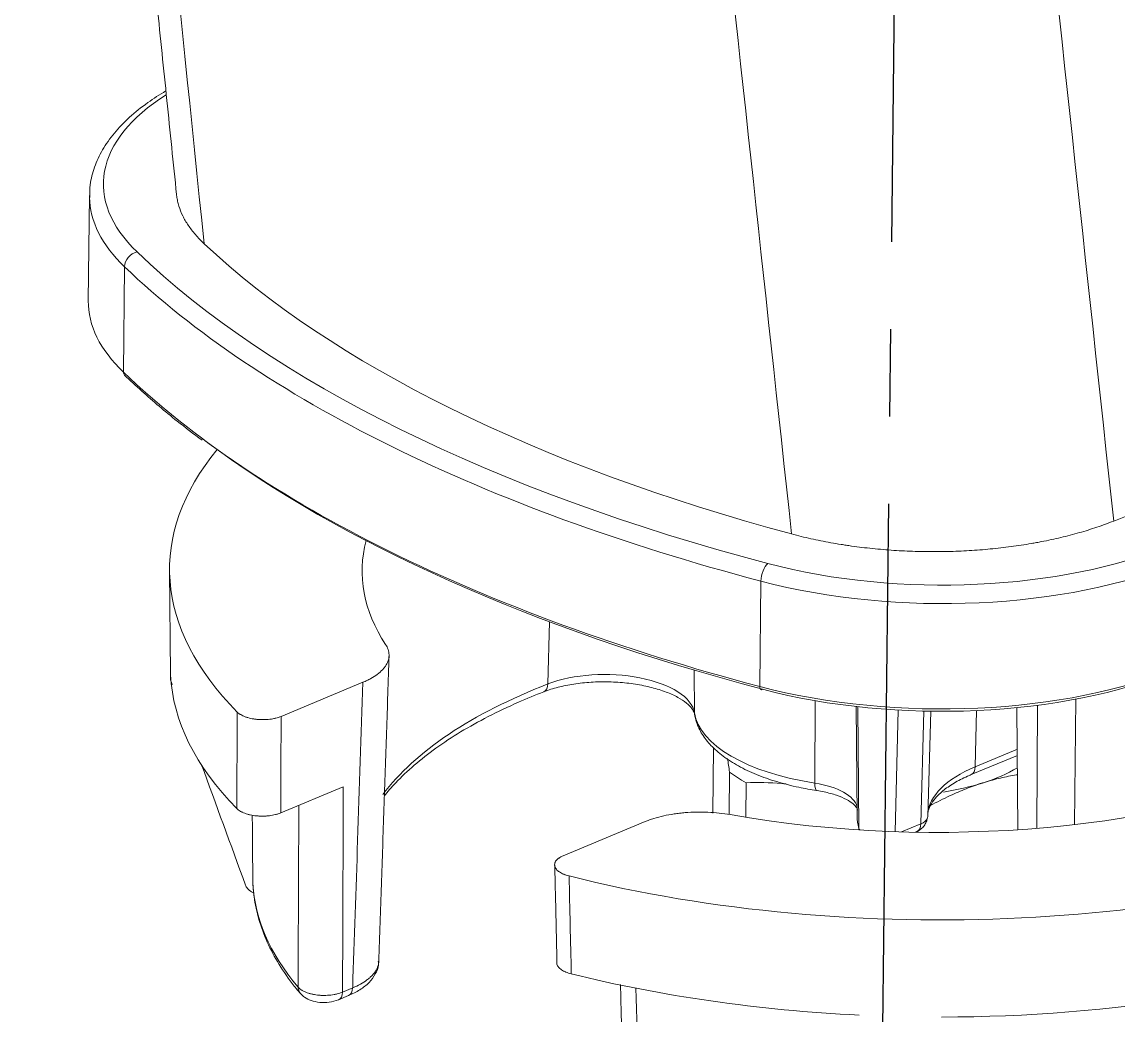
# Model space of a CAD drawing. Extents: x 8168 to 8762, y -18775 to -18355.
# Drawn here: x 8665.85 to 8705.7, y -18566.02 to -18529.91 of the extents above; entities that cross this region are included whole.
import ezdxf

# ---------------------------------------------------------------- set-up
doc = ezdxf.new("R2010")
doc.units = 0
doc.header["$MEASUREMENT"] = 0
doc.linetypes.add('CENTER2', pattern=[28.575, 19.05, -3.175, 3.175, -3.175])
doc.linetypes.add('HIDDEN2', pattern=[4.7625, 3.175, -1.5875])
doc.layers.add('1', color=4, linetype='HIDDEN2')
doc.layers.add('CENTER', color=1, linetype='CENTER2')

msp = doc.modelspace()

# ---------------------------------------------------------------- linework, layer by layer
at = {"layer": '1', "color": 7, "linetype": 'Continuous', "lineweight": 18}
for p, q in [((8668.31, -18536.216), (8668.267, -18540.046)), ((8705.543, -18548.056), (8714.847, -18544.369)), ((8671.221, -18549.856), (8671.252, -18553.616)), ((8675.276, -18555.158), (8678.251, -18553.918)), ((8696.184, -18554.8), (8696.217, -18558.78)), ((8698.899, -18554.971), (8698.781, -18558.802)), ((8702.027, -18554.839), (8702.064, -18559.278)), ((8690.967, -18558.67), (8690.994, -18556.294)), ((8700.361, -18557.276), (8702.041, -18556.575)), ((8691.561, -18558.726), (8691.579, -18557.181)), ((8677.537, -18557.718), (8675.26, -18558.668)), ((8692.167, -18558.826), (8692.181, -18557.568)), ((8688.507, -18558.985), (8685.532, -18560.226)), ((8698.331, -18559.368), (8698.384, -18559.346)), ((8698.426, -18559.37), (8698.427, -18559.322)), ((8677.36, -18565.465), (8677.728, -18565.311))]:
    msp.add_line(p, q, dxfattribs=at)
at = {"layer": '1', "color": 1, "linetype": 'Continuous', "lineweight": 13}
for p, q in [((8669.585, -18538.81), (8669.542, -18542.64)), ((8692.677, -18554.071), (8692.72, -18550.241)), ((8685.033, -18551.718), (8684.978, -18553.977)), ((8690.29, -18553.476), (8690.303, -18555.024)), ((8694.694, -18554.587), (8694.677, -18557.584)), ((8704.122, -18559.092), (8704.172, -18554.53)), ((8696.246, -18554.807), (8696.282, -18559.228)), ((8697.704, -18554.928), (8697.594, -18559.349)), ((8698.635, -18554.966), (8698.533, -18559.061)), ((8700.561, -18554.945), (8700.51, -18556.991)), ((8702.744, -18559.228), (8702.778, -18554.752)), ((8700.51, -18556.991), (8702.04, -18556.354)), ((8697.825, -18559.356), (8698.533, -18559.061)), ((8677.509, -18565.18), (8677.878, -18565.027))]:
    msp.add_line(p, q, dxfattribs=at)
for centre, major_axis, ratio, start_param, end_param in [((8681.314, -18535.917), (-12.499, 0.141), 0.454517, 5.674893, 6.735041), ((8681.309, -18536.363), (12.999, -0.147), 0.454517, 3.152384, 3.593449), ((8670.036, -18538.716), (-0.346, -0.361), 0.801342, 4.004598, 5.575394), ((8720.214, -18527.796), (-55.632, 0.628), 0.454517, 0.451856, 1.064157), ((8720.209, -18528.241), (56.132, -0.634), 0.454517, 3.593449, 4.20575), ((8720.166, -18532.071), (-56.132, 0.634), 0.454517, 0.451856, 1.064157), ((8699.091, -18544.701), (-12.499, 0.141), 0.454517, 1.064157, 2.328803), ((8699.086, -18545.146), (12.999, -0.147), 0.454517, 4.20575, 5.470396), ((8692.965, -18550.045), (0.128, 0.483), 0.432223, 0.528258, 2.099054), ((8699.043, -18548.976), (-12.999, 0.147), 0.454517, 1.064157, 2.328803), ((8687.093, -18555.098), (3.218, -0.036), 0.454517, 0.075935, 2.293055), ((8698.594, -18561.197), (20.717, -0.234), 0.454517, 2.293055, 2.820077), ((8684.649, -18553.795), (-0.181, 0.466), 0.58885, 3.144852, 4.097708), ((8692.775, -18553.993), (0.051, 0.193), 0.432223, 2.099054, 3.669851), ((8696.568, -18554.878), (-6.281, 0.071), 0.454517, 0.075935, 1.270097), ((8704.249, -18558.839), (5.468, -0.062), 0.454517, 2.328803, 3.113527), ((8700.168, -18556.815), (-0.192, 0.461), 0.61236, 3.145768, 4.082433), ((8694.828, -18557.36), (0.075, 0.494), 0.263826, 2.078914, 3.135429), ((8694.009, -18558.539), (2.218, -0.025), 0.454517, 0.112975, 1.270097), ((8697.999, -18558.797), (-0.782, 0.009), 0.454517, 2.328803, 2.933051), ((8697.057, -18559.19), (-0.782, 0.009), 0.454517, 0.131638, 0.301814), ((8698.192, -18558.885), (-0.192, 0.461), 0.61236, 3.141594, 4.082433), ((8698.594, -18561.197), (-24.35, 0.275), 0.454517, 0.022025, 0.375396), ((8676.36, -18564.913), (0.381, 0.323), 0.828709, 2.535997, 3.143087), ((8677.167, -18565.004), (-0.192, 0.461), 0.61236, 3.138243, 4.082433), ((8677.536, -18564.85), (-0.192, 0.461), 0.61236, 3.141594, 4.082433)]:
    msp.add_ellipse(centre, major_axis=major_axis, ratio=ratio, start_param=start_param, end_param=end_param, dxfattribs=at)
at = {"layer": '1', "color": 7, "linetype": 'Continuous', "lineweight": 18}
for centre, major_axis, ratio, start_param, end_param in [((8681.309, -18536.363), (12.999, -0.147), 0.454517, 3.141575, 3.152384), ((8720.214, -18527.796), (-53.132, 0.6), 0.454517, 0.459629, 1.056384), ((8681.266, -18540.193), (-12.999, 0.147), 0.454517, 6.283167, 6.735041), ((8669.723, -18542.603), (-0.138, -0.144), 0.801342, 5.575394, 6.283673), ((8720.164, -18532.249), (55.932, -0.632), 0.454517, 3.697836, 4.20575), ((8698.719, -18550.055), (-27.498, 0.311), 0.454517, 1.084525, 3.556336), ((8698.719, -18550.055), (-27.498, 0.311), 0.454517, 5.931467, 6.714674), ((8698.719, -18550.055), (20.499, -0.232), 0.454517, 3.027897, 3.436416), ((8698.677, -18553.815), (-27.425, 0.31), 0.454517, 0.008906, 0.027046), ((8698.679, -18553.618), (27.428, -0.31), 0.454517, 3.168913, 3.569395), ((8699.041, -18549.154), (12.799, -0.145), 0.454517, 4.20575, 5.470396), ((8698.719, -18550.055), (20.499, -0.232), 0.454517, 4.362782, 5.506143), ((8697.266, -18555.666), (6.65, -0.075), 0.454517, 3.691321, 3.84687), ((8697.27, -18555.332), (-6, 0.068), 0.454517, 2.198299, 2.496341), ((8697.27, -18555.332), (-6, 0.068), 0.454517, 1.930134, 2.198299), ((8702.292, -18195.409), (8.078, 793.169), 0.034558, 2.046993, 2.05042), ((8704.249, -18558.839), (-8.031, 0.091), 0.454517, 0.008908, 0.131638), ((8697.999, -18558.797), (-0.782, 0.009), 0.454517, 2.93305, 3.151837), ((8704.249, -18558.839), (5.468, -0.062), 0.454517, 3.132675, 3.151837), ((8696.778, -18559.196), (0.482, 0.134), 0.883032, 2.907272, 3.038262), ((8698.679, -18553.618), (27.428, -0.31), 0.454517, 4.739709, 5.415684), ((8698.679, -18553.618), (27.428, -0.31), 0.454517, 4.229803, 4.630286)]:
    msp.add_ellipse(centre, major_axis=major_axis, ratio=ratio, start_param=start_param, end_param=end_param, dxfattribs=at)
for points, degree in [([(8665.854, -18481.415), (8668.664, -18508.8), (8671.475, -18536.185)], 2), ([(8678.828, -18564.062), (8679.202, -18552.952)], 1), ([(8671.319, -18554.006), (8671.299, -18553.952), (8671.279, -18553.897), (8671.259, -18553.842)], 3), ([(8673.982, -18561.29), (8673.446, -18559.824), (8672.91, -18558.358), (8672.374, -18556.892)], 3), ([(8691.579, -18557.181), (8691.555, -18557.012), (8691.53, -18556.848), (8691.506, -18556.69)], 3), ([(8685.225, -18560.555), (8685.304, -18564.112)], 1), ([(8687.615, -18564.908), (8687.751, -18570.733)], 1)]:
    msp.add_open_spline(points, degree=degree, dxfattribs=at)
at = {"layer": '1', "color": 1, "linetype": 'Continuous', "lineweight": 13}
for points in [[(8666.902, -18483.458), (8668.76, -18501.629), (8670.618, -18519.8), (8672.476, -18537.971)], [(8699.532, -18492.284), (8701.536, -18510.874), (8703.54, -18529.465), (8705.543, -18548.056)], [(8693.835, -18548.524), (8691.855, -18530.293), (8689.876, -18512.062), (8687.896, -18493.831)], [(8677.537, -18557.718), (8677.527, -18560.206), (8677.518, -18562.693), (8677.509, -18565.18)], [(8675.893, -18564.999), (8675.902, -18562.797), (8675.911, -18560.594), (8675.921, -18558.392)], [(8688.176, -18565.031), (8688.226, -18567.068), (8688.275, -18569.104), (8688.325, -18571.141)]]:
    msp.add_open_spline(points, degree=3, dxfattribs=at)
at = {"layer": '1', "color": 7, "linetype": 'Continuous', "lineweight": 18}
for points, knots in [([(8671.082, -18532.417), (8670.854, -18532.553), (8670.381, -18532.86), (8669.747, -18533.369), (8669.195, -18533.944), (8668.768, -18534.55), (8668.476, -18535.18), (8668.327, -18535.765), (8668.315, -18536.134), (8668.323, -18536.289)], [0, 0, 0, 0, 0.131297, 0.286508, 0.44156, 0.595468, 0.746885, 0.894806, 1, 1, 1, 1]), ([(8672.476, -18537.971), (8672.36, -18537.862), (8672.254, -18537.752), (8672.062, -18537.529), (8671.89, -18537.303), (8671.691, -18536.958), (8671.598, -18536.722), (8671.552, -18536.574), (8671.544, -18536.544), (8671.528, -18536.484), (8671.521, -18536.454), (8671.501, -18536.365), (8671.49, -18536.305), (8671.48, -18536.224), (8671.477, -18536.203), (8671.475, -18536.182)], [0, 0, 0, 0, 0.193097, 0.193097, 0.386194, 0.57929, 0.772387, 0.772387, 0.820661, 0.820661, 0.868936, 0.868936, 0.965484, 0.965484, 1, 1, 1, 1]), ([(8669.584, -18542.747), (8669.789, -18542.943), (8670.4, -18543.509), (8671.326, -18544.302), (8672.094, -18544.885), (8672.404, -18545.111)], [0, 0, 0, 0, 0.242292, 0.702696, 1, 1, 1, 1]), ([(8705.543, -18548.056), (8705.346, -18548.134), (8705.143, -18548.208), (8704.727, -18548.349), (8704.3, -18548.481), (8703.852, -18548.598), (8703.393, -18548.707), (8703.158, -18548.758), (8702.858, -18548.816), (8702.798, -18548.827), (8702.676, -18548.849), (8702.615, -18548.86), (8702.431, -18548.892), (8702.308, -18548.912), (8701.937, -18548.969), (8701.439, -18549.035), (8700.677, -18549.108), (8700.16, -18549.139), (8699.77, -18549.155), (8699.639, -18549.159), (8699.442, -18549.163), (8699.376, -18549.165), (8699.244, -18549.166), (8698.914, -18549.17), (8698.325, -18549.162), (8697.546, -18549.125), (8697.031, -18549.082), (8696.519, -18549.029), (8696.264, -18548.998), (8695.947, -18548.954), (8695.884, -18548.944), (8695.758, -18548.925), (8695.57, -18548.896), (8695.384, -18548.865), (8695.015, -18548.798), (8694.532, -18548.701), (8694.064, -18548.586), (8693.835, -18548.524)], [0, 0, 0, 0, 0.0625, 0.0625, 0.125, 0.1875, 0.1875, 0.25, 0.25, 0.265625, 0.265625, 0.28125, 0.28125, 0.3125, 0.3125, 0.375, 0.4375, 0.5, 0.5, 0.53125, 0.53125, 0.546875, 0.546875, 0.5625, 0.625, 0.6875, 0.75, 0.75, 0.8125, 0.8125, 0.828125, 0.828125, 0.84375, 0.875, 0.875, 0.9375, 1, 1, 1, 1]), ([(8678.251, -18553.918), (8678.302, -18553.897), (8678.351, -18553.875), (8678.422, -18553.841), (8678.446, -18553.829), (8678.491, -18553.805), (8678.514, -18553.793), (8678.622, -18553.733), (8678.701, -18553.682), (8678.843, -18553.576), (8678.906, -18553.521), (8678.974, -18553.449), (8678.987, -18553.434), (8679.012, -18553.405), (8679.024, -18553.39), (8679.058, -18553.346), (8679.078, -18553.316), (8679.132, -18553.226), (8679.159, -18553.164), (8679.185, -18553.071), (8679.191, -18553.04), (8679.197, -18552.992), (8679.198, -18552.977), (8679.2, -18552.945), (8679.2, -18552.929), (8679.197, -18552.851), (8679.186, -18552.788), (8679.145, -18552.664), (8679.114, -18552.602), (8679.075, -18552.541)], [0, 0, 0, 0, 0.0625, 0.0625, 0.09375, 0.09375, 0.125, 0.125, 0.25, 0.25, 0.375, 0.375, 0.40625, 0.40625, 0.4375, 0.4375, 0.5, 0.5, 0.625, 0.625, 0.6875, 0.6875, 0.71875, 0.71875, 0.75, 0.75, 0.875, 0.875, 1, 1, 1, 1]), ([(8684.83, -18554.261), (8684.911, -18554.23), (8685.156, -18554.144), (8685.617, -18554.026), (8686.223, -18553.933), (8686.867, -18553.892), (8687.523, -18553.907), (8688.163, -18553.977), (8688.757, -18554.099), (8689.281, -18554.264), (8689.711, -18554.461), (8690.028, -18554.672), (8690.225, -18554.875), (8690.29, -18555.005), (8690.306, -18555.064), (8690.308, -18555.081)], [0, 0, 0, 0, 0.044101, 0.127666, 0.212188, 0.297468, 0.383116, 0.468775, 0.554014, 0.638455, 0.721662, 0.803228, 0.883238, 0.963309, 1, 1, 1, 1]), ([(8679.017, -18558.06), (8679.148, -18557.896), (8679.48, -18557.515), (8680.097, -18556.928), (8680.887, -18556.309), (8681.786, -18555.718), (8682.789, -18555.159), (8683.811, -18554.673), (8684.513, -18554.384), (8684.83, -18554.261)], [0, 0, 0, 0, 0.114456, 0.268213, 0.421393, 0.574385, 0.727373, 0.88047, 1, 1, 1, 1]), ([(8673.682, -18555), (8673.699, -18555.017), (8673.718, -18555.033), (8673.748, -18555.056), (8673.759, -18555.064), (8673.782, -18555.079), (8673.794, -18555.087), (8673.855, -18555.123), (8673.91, -18555.149), (8673.988, -18555.177), (8674.004, -18555.183), (8674.036, -18555.193), (8674.053, -18555.198), (8674.104, -18555.213), (8674.173, -18555.23), (8674.246, -18555.244), (8674.303, -18555.253), (8674.322, -18555.256), (8674.36, -18555.261), (8674.38, -18555.263), (8674.477, -18555.272), (8674.555, -18555.276), (8674.654, -18555.275), (8674.674, -18555.274), (8674.714, -18555.273), (8674.733, -18555.272), (8674.792, -18555.268), (8674.868, -18555.261), (8674.943, -18555.25), (8674.998, -18555.24), (8675.016, -18555.236), (8675.052, -18555.229), (8675.069, -18555.224), (8675.155, -18555.203), (8675.218, -18555.183), (8675.276, -18555.158)], [0, 0, 0, 0, 0.0625, 0.0625, 0.09375, 0.09375, 0.125, 0.125, 0.25, 0.25, 0.28125, 0.28125, 0.3125, 0.3125, 0.375, 0.4375, 0.4375, 0.46875, 0.46875, 0.5, 0.5, 0.625, 0.625, 0.65625, 0.65625, 0.6875, 0.6875, 0.75, 0.8125, 0.8125, 0.84375, 0.84375, 0.875, 0.875, 1, 1, 1, 1]), ([(8690.308, -18555.081), (8690.323, -18555.178), (8690.383, -18555.426), (8690.568, -18555.814), (8690.893, -18556.228), (8691.334, -18556.615), (8691.889, -18556.969), (8692.545, -18557.279), (8693.284, -18557.539), (8694.029, -18557.729), (8694.529, -18557.821), (8694.752, -18557.855)], [0, 0, 0, 0, 0.067774, 0.177486, 0.290628, 0.409698, 0.532934, 0.657419, 0.781374, 0.904609, 1, 1, 1, 1]), ([(8698.781, -18558.786), (8698.78, -18558.745), (8698.79, -18558.62), (8698.857, -18558.409), (8699.046, -18558.126), (8699.351, -18557.834), (8699.773, -18557.551), (8700.136, -18557.371), (8700.339, -18557.285), (8700.361, -18557.276)], [0, 0, 0, 0, 0.092912, 0.278472, 0.450026, 0.632887, 0.81117, 0.980315, 1, 1, 1, 1]), ([(8702.048, -18557.278), (8702.011, -18557.283), (8701.975, -18557.289), (8701.745, -18557.328), (8701.551, -18557.368), (8701.16, -18557.462), (8700.964, -18557.517), (8700.768, -18557.579)], [0, 0, 0, 0, 0.08561, 0.08561, 0.542805, 0.542805, 1, 1, 1, 1]), ([(8693.634, -18557.614), (8693.581, -18557.609), (8693.089, -18557.565), (8692.607, -18557.556), (8692.181, -18557.568)], [0, 0, 0, 0, 0.105821, 1, 1, 1, 1]), ([(8700.768, -18557.579), (8700.573, -18557.641), (8700.377, -18557.711), (8699.983, -18557.865), (8699.788, -18557.949), (8699.353, -18558.151), (8699.114, -18558.272), (8698.877, -18558.402)], [0, 0, 0, 0, 0.309376, 0.309376, 0.618752, 0.618752, 1, 1, 1, 1]), ([(8694.752, -18557.855), (8694.842, -18557.868), (8695.094, -18557.914), (8695.477, -18558.019), (8695.84, -18558.176), (8696.088, -18558.342), (8696.211, -18558.485), (8696.227, -18558.541), (8696.229, -18558.559), (8696.227, -18558.562)], [0, 0, 0, 0, 0.088911, 0.25814, 0.424315, 0.585541, 0.742093, 0.899836, 1, 1, 1, 1]), ([(8675.26, -18558.668), (8675.23, -18558.68), (8675.2, -18558.691), (8675.152, -18558.707), (8675.135, -18558.712), (8675.102, -18558.721), (8675.085, -18558.726), (8674.998, -18558.747), (8674.925, -18558.76), (8674.83, -18558.772), (8674.811, -18558.774), (8674.772, -18558.777), (8674.753, -18558.779), (8674.694, -18558.783), (8674.615, -18558.786), (8674.536, -18558.784), (8674.477, -18558.781), (8674.457, -18558.78), (8674.418, -18558.777), (8674.398, -18558.776), (8674.301, -18558.766), (8674.226, -18558.754), (8674.136, -18558.734), (8674.118, -18558.73), (8674.083, -18558.721), (8674.066, -18558.716), (8674.016, -18558.702), (8673.951, -18558.681), (8673.892, -18558.656), (8673.851, -18558.636), (8673.837, -18558.63), (8673.811, -18558.616), (8673.798, -18558.609), (8673.738, -18558.573), (8673.697, -18558.542), (8673.664, -18558.508)], [0, 0, 0, 0, 0.0625, 0.0625, 0.09375, 0.09375, 0.125, 0.125, 0.25, 0.25, 0.28125, 0.28125, 0.3125, 0.3125, 0.375, 0.4375, 0.4375, 0.46875, 0.46875, 0.5, 0.5, 0.625, 0.625, 0.65625, 0.65625, 0.6875, 0.6875, 0.75, 0.8125, 0.8125, 0.84375, 0.84375, 0.875, 0.875, 1, 1, 1, 1]), ([(8691.599, -18558.729), (8691.468, -18558.706), (8691.335, -18558.687), (8691.066, -18558.658), (8690.93, -18558.648), (8690.758, -18558.64), (8690.723, -18558.639), (8690.653, -18558.637), (8690.619, -18558.636), (8690.514, -18558.635), (8690.445, -18558.635), (8690.238, -18558.639), (8690.101, -18558.645), (8689.898, -18558.662), (8689.831, -18558.669), (8689.731, -18558.68), (8689.698, -18558.685), (8689.631, -18558.693), (8689.598, -18558.698), (8689.434, -18558.723), (8689.307, -18558.747), (8689.062, -18558.802), (8688.944, -18558.833), (8688.802, -18558.877), (8688.774, -18558.886), (8688.719, -18558.905), (8688.691, -18558.914), (8688.61, -18558.944), (8688.557, -18558.964), (8688.507, -18558.985)], [0, 0, 0, 0, 0.125, 0.125, 0.25, 0.25, 0.28125, 0.28125, 0.3125, 0.3125, 0.375, 0.375, 0.5, 0.5, 0.5625, 0.5625, 0.59375, 0.59375, 0.625, 0.625, 0.75, 0.75, 0.875, 0.875, 0.90625, 0.90625, 0.9375, 0.9375, 1, 1, 1, 1]), ([(8698.384, -18559.346), (8698.43, -18559.327), (8698.517, -18559.277), (8698.633, -18559.168), (8698.721, -18559.031), (8698.754, -18558.931), (8698.764, -18558.878)], [0, 0, 0, 0, 0.235311, 0.482596, 0.738837, 1, 1, 1, 1]), ([(8685.532, -18560.226), (8685.474, -18560.25), (8685.423, -18560.277), (8685.369, -18560.314), (8685.359, -18560.321), (8685.339, -18560.337), (8685.329, -18560.345), (8685.303, -18560.369), (8685.272, -18560.401), (8685.25, -18560.435), (8685.237, -18560.462), (8685.233, -18560.47), (8685.226, -18560.488), (8685.223, -18560.497), (8685.213, -18560.542), (8685.214, -18560.578), (8685.227, -18560.622), (8685.23, -18560.631), (8685.237, -18560.649), (8685.242, -18560.658), (8685.256, -18560.684), (8685.28, -18560.718), (8685.313, -18560.751), (8685.34, -18560.775), (8685.35, -18560.783), (8685.371, -18560.799), (8685.382, -18560.807), (8685.438, -18560.844), (8685.49, -18560.871), (8685.564, -18560.902), (8685.579, -18560.908), (8685.61, -18560.92), (8685.626, -18560.925), (8685.675, -18560.941), (8685.709, -18560.951), (8685.744, -18560.96)], [0, 0, 0, 0, 0.125, 0.125, 0.15625, 0.15625, 0.1875, 0.1875, 0.25, 0.3125, 0.3125, 0.34375, 0.34375, 0.375, 0.375, 0.5, 0.5, 0.53125, 0.53125, 0.5625, 0.5625, 0.625, 0.6875, 0.6875, 0.71875, 0.71875, 0.75, 0.75, 0.875, 0.875, 0.90625, 0.90625, 0.9375, 0.9375, 1, 1, 1, 1]), ([(8673.982, -18561.29), (8673.99, -18561.312), (8674, -18561.333), (8674.023, -18561.374), (8674.037, -18561.394), (8674.067, -18561.431), (8674.084, -18561.449), (8674.111, -18561.474), (8674.121, -18561.481), (8674.141, -18561.497), (8674.151, -18561.504), (8674.183, -18561.525), (8674.205, -18561.537), (8674.239, -18561.553), (8674.251, -18561.558), (8674.267, -18561.565), (8674.272, -18561.566), (8674.277, -18561.568)], [0, 0, 0, 0, 0.175813, 0.175813, 0.351625, 0.351625, 0.527438, 0.527438, 0.615344, 0.615344, 0.703251, 0.703251, 0.879063, 0.879063, 0.96697, 0.96697, 1, 1, 1, 1]), ([(8674.246, -18561.149), (8674.251, -18561.303), (8674.283, -18561.735), (8674.421, -18562.445), (8674.71, -18563.269), (8675.125, -18564.08), (8675.569, -18564.734), (8675.876, -18565.115), (8675.978, -18565.236)], [0, 0, 0, 0, 0.108899, 0.306264, 0.504247, 0.703792, 0.905256, 1, 1, 1, 1]), ([(8677.724, -18565.308), (8677.876, -18565.248), (8678.154, -18565.108), (8678.485, -18564.846), (8678.708, -18564.541), (8678.82, -18564.265), (8678.815, -18564.107), (8678.81, -18564.063)], [0, 0, 0, 0, 0.243375, 0.490213, 0.714812, 0.922105, 1, 1, 1, 1]), ([(8685.826, -18564.517), (8685.755, -18564.5), (8685.69, -18564.479), (8685.616, -18564.448), (8685.602, -18564.442), (8685.574, -18564.429), (8685.56, -18564.422), (8685.52, -18564.401), (8685.472, -18564.373), (8685.43, -18564.342), (8685.403, -18564.318), (8685.394, -18564.31), (8685.377, -18564.293), (8685.369, -18564.285), (8685.333, -18564.242), (8685.314, -18564.207), (8685.301, -18564.163), (8685.299, -18564.154), (8685.296, -18564.135), (8685.295, -18564.126), (8685.294, -18564.115), (8685.294, -18564.113), (8685.294, -18564.111)], [0, 0, 0, 0, 0.219539, 0.219539, 0.274423, 0.274423, 0.329308, 0.329308, 0.439077, 0.548847, 0.548847, 0.603732, 0.603732, 0.658616, 0.658616, 0.878155, 0.878155, 0.93304, 0.93304, 0.987924, 0.987924, 1, 1, 1, 1]), ([(8675.98, -18565.236), (8676.025, -18565.288), (8676.139, -18565.391), (8676.373, -18565.502), (8676.681, -18565.567), (8677.038, -18565.564), (8677.252, -18565.506), (8677.357, -18565.463)], [0, 0, 0, 0, 0.143769, 0.325359, 0.542292, 0.769088, 1, 1, 1, 1])]:
    msp.add_open_spline(points, degree=3, knots=knots, dxfattribs=at)
msp.add_rational_spline([(8671.257, -18553.649), (8671.258, -18553.746), (8671.259, -18553.842)], [0.499999108242, 0.500000891758, 0.499999108242], degree=2, dxfattribs=at)
at = {"layer": '1', "color": 1, "linetype": 'Continuous', "lineweight": 13}
for points, knots in [([(8677.878, -18565.027), (8677.938, -18563.241), (8677.998, -18561.456), (8678.122, -18557.753), (8678.186, -18555.835), (8678.251, -18553.918)], [0, 0, 0, 0, 0.482176, 0.482176, 1, 1, 1, 1]), ([(8673.664, -18558.508), (8673.667, -18557.923), (8673.67, -18557.338), (8673.676, -18556.169), (8673.679, -18555.585), (8673.682, -18555)], [0, 0, 0, 0, 0.500236, 0.500236, 1, 1, 1, 1]), ([(8675.276, -18555.158), (8675.274, -18555.734), (8675.271, -18556.31), (8675.265, -18557.479), (8675.262, -18558.074), (8675.26, -18558.668)], [0, 0, 0, 0, 0.492075, 0.492075, 1, 1, 1, 1]), ([(8685.744, -18560.96), (8685.757, -18561.552), (8685.771, -18562.145), (8685.798, -18563.331), (8685.812, -18563.924), (8685.826, -18564.517)], [0, 0, 0, 0, 0.499764, 0.499764, 1, 1, 1, 1]), ([(8677.878, -18565.027), (8677.979, -18564.984), (8678.073, -18564.94), (8678.245, -18564.845), (8678.324, -18564.795), (8678.413, -18564.728), (8678.43, -18564.715), (8678.464, -18564.688), (8678.48, -18564.674), (8678.527, -18564.633), (8678.557, -18564.604), (8678.638, -18564.519), (8678.683, -18564.461), (8678.738, -18564.371), (8678.761, -18564.326), (8678.78, -18564.28), (8678.791, -18564.249), (8678.797, -18564.233), (8678.816, -18564.166), (8678.824, -18564.114), (8678.826, -18564.062)], [0, 0, 0, 0, 0.171519, 0.171519, 0.343038, 0.343038, 0.385918, 0.385918, 0.428798, 0.428798, 0.514557, 0.514557, 0.686077, 0.686077, 0.771836, 0.814716, 0.814716, 0.857596, 0.857596, 1, 1, 1, 1]), ([(8675.893, -18564.999), (8675.908, -18565.017), (8675.942, -18565.051), (8675.985, -18565.084), (8676.02, -18565.107), (8676.032, -18565.115), (8676.058, -18565.13), (8676.071, -18565.137), (8676.112, -18565.159), (8676.17, -18565.186), (8676.235, -18565.209), (8676.286, -18565.225), (8676.303, -18565.231), (8676.338, -18565.241), (8676.356, -18565.245), (8676.411, -18565.258), (8676.485, -18565.274), (8676.563, -18565.285), (8676.623, -18565.292), (8676.643, -18565.294), (8676.683, -18565.297), (8676.703, -18565.298), (8676.764, -18565.302), (8676.845, -18565.304), (8676.926, -18565.301), (8676.987, -18565.297), (8677.007, -18565.296), (8677.047, -18565.292), (8677.067, -18565.29), (8677.126, -18565.283), (8677.164, -18565.277), (8677.22, -18565.267), (8677.239, -18565.263), (8677.276, -18565.255), (8677.294, -18565.251), (8677.348, -18565.237), (8677.416, -18565.217), (8677.479, -18565.193), (8677.509, -18565.18)], [0, 0, 0, 0, 0.0625, 0.125, 0.125, 0.15625, 0.15625, 0.1875, 0.1875, 0.25, 0.3125, 0.3125, 0.34375, 0.34375, 0.375, 0.375, 0.4375, 0.5, 0.5, 0.53125, 0.53125, 0.5625, 0.5625, 0.625, 0.6875, 0.6875, 0.71875, 0.71875, 0.75, 0.75, 0.8125, 0.8125, 0.84375, 0.84375, 0.875, 0.875, 0.9375, 1, 1, 1, 1])]:
    msp.add_open_spline(points, degree=3, knots=knots, dxfattribs=at)
at = {"layer": 'CENTER', "color": 1, "linetype": 'CENTER2'}
msp.add_line((8697.682, -18518.854), (8696.937, -18584.825), dxfattribs=at)

doc.saveas('drawing.dxf')
